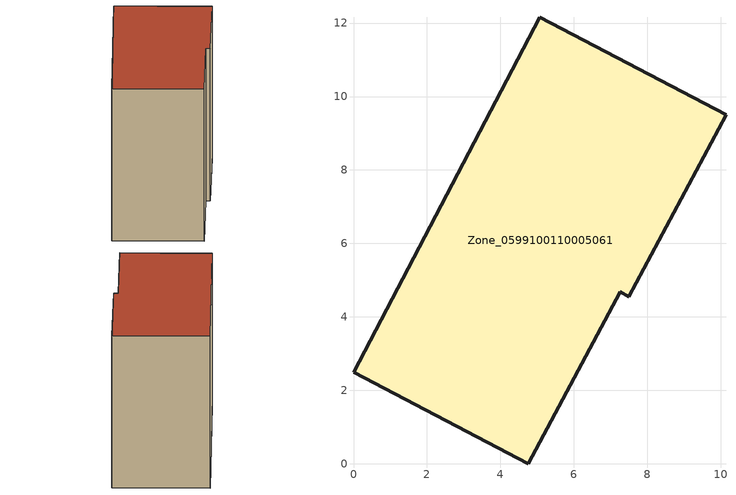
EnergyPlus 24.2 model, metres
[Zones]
Zone_0599100110005061
 floor ground (C_G): 7.26,4.68 4.76,0 0,2.5 5.07,12.16 10.14,9.5 7.5,4.55 z0
 wall outside (C_F): 5.07,12.16 0,2.5 4.76,0 7.26,4.68 7.5,4.55 10.14,9.5 5.07,12.16 z0:9.85
 roof outside (C_R): 7.5,4.55 10.14,9.5 5.07,12.16 0,2.5 4.76,0 7.26,4.68 z9.85
[BUILDING]
Pand.0599100110005061: North Axis=0; Terrain=City; Loads Convergence Tolerance Value=0.04; Temperature Convergence Tolerance Value=0.4; Solar Distribution=FullExterior; Maximum Number of Warmup Days=25; Minimum Number of Warmup Days=1
[Site:Location]
Rotterdam.The.Hague.AP_ZH_NLD Design_Conditions: Latitude=51.96; Longitude=4.45; Time Zone=1; Elevation=-4.5
[SITE:GROUNDTEMPERATURE:BUILDINGSURFACE]
18, 18, 18, 18, 18, 18, 18, 18, 18, 18, 18, 18
[MATERIAL] Thermal Absorptance=0.9; Solar Absorptance=0.7; Visible Absorptance=0.7
Name | Roughness | Thickness | Conductivity | Density | Specific Heat
G.TI.2015-2018 | MediumSmooth | 0.15 | 0.0428571 | 540 | 1210
F.TI.2015-2018 | Rough | 0.3 | 0.0666667 | 1920 | 840
R.TI.2015-2018 | MediumRough | 0.2 | 0.0333333 | 1500 | 1000
[CONSTRUCTION]
C_G: G.TI.2015-2018
C_F: F.TI.2015-2018
C_R: R.TI.2015-2018
[ZONE]
Zone_0599100110005061: Type=1; Multiplier=1; Ceiling Height=Autocalculate; Volume=Autocalculate; Floor Area=autocalculate; Part of Total Floor Area=Yes
[ZONEINFILTRATION:DESIGNFLOWRATE]
Infil_Zone_0599100110005061: Zone or ZoneList or Space or SpaceList=Zone_0599100110005061; Schedule=AlwaysOn; Design Flow Rate Calculation Method=Flow/Area; Flow Rate per Floor Area=0.0015; Constant Term Coefficient=1; Temperature Term Coefficient=0; Velocity Term Coefficient=0; Velocity Squared Term Coefficient=0
[HVACTEMPLATE:ZONE:IDEALLOADSAIRSYSTEM]
Zone_0599100110005061: Maximum Heating Supply Air Temperature=50; Minimum Cooling Supply Air Temperature=13; Maximum Heating Supply Air Humidity Ratio=0.0156; Minimum Cooling Supply Air Humidity Ratio=0.0077; Heating Limit=NoLimit; Cooling Limit=NoLimit; Dehumidification Control Type=ConstantSensibleHeatRatio; Cooling Sensible Heat Ratio=0.7; Dehumidification Setpoint=60; Humidification Control Type=None; Humidification Setpoint=30; Outdoor Air Method=None; Outdoor Air Flow Rate per Person=0.00944; Outdoor Air Flow Rate per Zone Floor Area=0; Outdoor Air Flow Rate per Zone=0; Demand Controlled Ventilation Type=None; Outdoor Air Economizer Type=NoEconomizer; Heat Recovery Type=None; Sensible Heat Recovery Effectiveness=0.7; Latent Heat Recovery Effectiveness=0.65
[ZONECONTROL:THERMOSTAT]
ThermostatControl_Zone_0599100110005061: Zone or ZoneList=Zone_0599100110005061; Control Type Schedule=DualSetpointControlType; Control 1=Thermostat_Zone_0599100110005061; Temperature Difference Between Cutout And Setpoint=0
[THERMOSTATSETPOINT:DUALSETPOINT]
Thermostat_Zone_0599100110005061: Heating Setpoint Temperature Schedule=HeatingSetpoint_Zone_0599100110005061; Cooling Setpoint Temperature Schedule=CoolingSetpoint_Zone_0599100110005061
[SCHEDULE:COMPACT]
HeatingSetpoint_Zone_0599100110005061: Through: 12/31, For: AllDays, Until: 24:00, 21
CoolingSetpoint_Zone_0599100110005061: Through: 12/31, For: AllDays, Until: 24:00, 24
DualSetpointControlType: Through: 12/31, For: AllDays, Until: 24:00, 4
AlwaysOn: Through: 12/31, For: AllDays, Until: 24:00, 1
